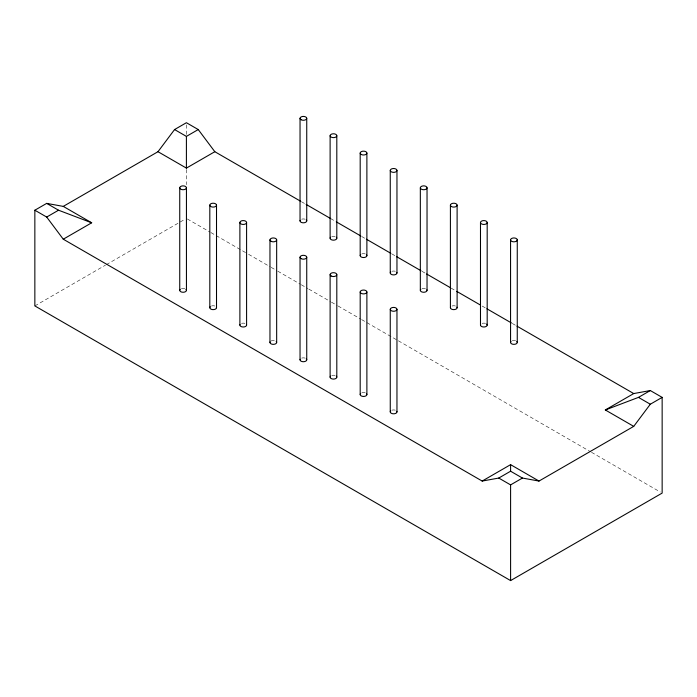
<?xml version="1.0" encoding="UTF-8"?>
<svg xmlns="http://www.w3.org/2000/svg" width="697" height="697" viewBox="0 0 697 697"><rect width="100%" height="100%" fill="white"/><g stroke="black" fill="none" stroke-linecap="round" stroke-linejoin="round"><path stroke-width="0.52" stroke-dasharray="3.48 2.61" d="M34.85 305.922L105.447 265.165M106.388 264.616L184.522 219.511M301.426 201.703L305.19 203.881M330.613 218.553L335.318 221.271M361.673 236.492L366.387 239.202M391.801 253.882L395.565 256.052M421.929 271.272L425.693 273.442M451.107 288.122L455.812 290.841M482.176 306.053L485.94 308.231M512.295 323.452L516.059 325.621M187.345 218.971L209.954 232.023M210.903 232.563L247.644 253.778M248.585 254.318L270.253 266.829M271.194 267.378L276.848 270.636M277.789 271.185L300.398 284.237M301.339 284.777L307.935 288.584M308.876 289.133L330.544 301.635M331.484 302.184L337.139 305.443M338.08 305.992L360.689 319.043M361.63 319.592L397.429 340.258M398.37 340.798L590.551 451.752M591.492 452.301L660.268 492.004M186.404 124.894L186.404 134.678M186.404 169.484L186.404 184.705M422.007 288.663A3.346 1.934 0 0 1 426.05 288.967M331.789 375.474A3.346 1.934 0 0 1 335.135 375.474M361.865 392.838A3.346 1.934 0 0 1 365.211 392.838M391.941 410.202A3.346 1.934 0 0 1 395.286 410.202M270.95 341.06A3.346 1.934 0 0 1 274.993 340.755M452.083 306.027A3.346 1.934 0 0 1 455.437 306.027M482.158 323.391A3.346 1.934 0 0 1 485.513 323.391M512.234 340.755A3.346 1.934 0 0 1 515.58 340.755M301.714 358.119A3.346 1.934 0 0 1 305.059 358.119M331.789 236.571A3.346 1.934 0 0 1 335.135 236.571M181.42 288.663A3.346 1.934 0 0 1 184.766 288.663M361.865 253.935A3.346 1.934 0 0 1 365.211 253.935M211.487 306.027A3.346 1.934 0 0 1 214.842 306.027M241.563 323.391A3.346 1.934 0 0 1 244.917 323.391M391.941 271.299A3.346 1.934 0 0 1 395.286 271.299M301.714 219.206A3.346 1.934 0 0 1 305.059 219.206"/><path stroke-width="1.05" d="M662.15 397.386L650.31 404.225L633.73 426.372L605.318 409.967L633.73 393.561L650.31 390.547L662.15 397.386L662.15 493.093L510.596 580.592L34.85 305.922L34.85 210.215L46.69 203.385L63.27 206.39L157.992 151.702L174.564 129.555L186.404 122.716L198.244 129.555L214.824 151.702L300.485 201.163M46.69 217.055L58.531 210.215L91.682 222.796L63.27 239.202L46.69 217.055L34.85 210.215M174.564 129.555L186.404 136.394L198.244 129.555M157.992 151.702L186.404 168.108L214.824 151.702M63.27 239.202L482.176 481.061L510.596 464.655L539.008 481.061L633.73 426.372M482.176 481.061L498.756 478.055L510.596 471.216L522.436 478.055L539.008 481.061M605.318 409.967L638.469 397.386L650.31 390.547M498.756 478.055L510.596 484.885L522.436 478.055M306.14 204.421L330.613 218.553M336.259 221.812L360.732 235.943M366.387 239.202L390.86 253.333M396.506 256.601L420.979 270.732M426.634 273.991L450.166 287.573M456.753 291.381L480.294 304.972M486.881 308.771L511.354 322.903M517 326.161L633.73 393.561M638.469 397.386L650.31 404.225M63.27 206.39L91.682 222.796M46.69 203.385L58.531 210.215M517.261 239.881A3.346 1.934 0 0 1 512.234 241.563A3.346 1.934 0 0 1 512.234 238.208A3.346 1.934 0 0 1 517.261 239.881L517.261 342.427M510.561 239.881L510.561 342.427M510.596 464.655L510.596 471.216M510.596 484.885L510.596 580.592M487.186 222.526A3.346 1.934 0 0 1 482.158 224.199A3.346 1.934 0 0 1 482.158 220.844A3.346 1.934 0 0 1 487.186 222.526L487.186 325.063M480.486 222.526L480.486 325.063M457.11 205.162L457.11 307.699M450.41 205.162L450.41 307.699M427.034 187.798A3.346 1.934 0 0 1 422.007 189.471A3.346 1.934 0 0 1 422.007 186.125A3.346 1.934 0 0 1 427.034 187.798L427.034 290.335M420.335 187.798L420.335 290.335M396.959 170.434A3.346 1.934 0 0 1 391.941 172.107A3.346 1.934 0 0 1 391.941 168.761A3.346 1.934 0 0 1 396.959 170.434L396.959 272.971M396.959 309.337A3.346 1.934 0 0 1 391.941 311.01A3.346 1.934 0 0 1 391.941 307.665A3.346 1.934 0 0 1 396.959 309.337L396.959 411.875M390.259 170.434L390.259 272.971M390.259 309.337L390.259 411.875M366.883 153.07L366.883 255.607M366.883 291.973A3.346 1.934 0 0 1 361.865 293.646A3.346 1.934 0 0 1 361.865 290.3A3.346 1.934 0 0 1 366.883 291.973L366.883 394.519M360.192 153.07L360.192 255.607M360.192 291.973L360.192 394.519M336.808 135.706A3.346 1.934 0 0 1 331.789 137.379A3.346 1.934 0 0 1 331.789 134.033A3.346 1.934 0 0 1 336.808 135.706L336.808 238.243M336.808 274.609L336.808 377.155M330.117 135.706L330.117 238.243M330.117 274.609L330.117 377.155M306.741 118.342L306.741 220.879M306.741 257.245L306.741 359.791M300.041 118.342L300.041 220.879M300.041 257.245L300.041 359.791M276.665 239.881L276.665 342.427M269.966 239.881L269.966 342.427M246.59 222.526A3.346 1.934 0 0 1 241.563 224.199A3.346 1.934 0 0 1 241.563 220.844A3.346 1.934 0 0 1 246.59 222.526L246.59 325.063M239.89 222.526L239.89 325.063M216.514 205.162A3.346 1.934 0 0 1 211.487 206.835A3.346 1.934 0 0 1 211.487 203.48A3.346 1.934 0 0 1 216.514 205.162L216.514 307.699M209.814 205.162L209.814 307.699M186.404 136.394L186.404 168.108M186.439 187.798A3.346 1.934 0 0 1 181.42 189.471A3.346 1.934 0 0 1 181.42 186.125A3.346 1.934 0 0 1 186.439 187.798L186.439 290.335M179.739 187.798L179.739 290.335M426.921 289.839A3.346 1.934 0 0 1 423.245 292.252A3.346 1.934 0 0 1 420.788 289.368M336.363 376.188A3.346 1.934 0 0 1 333.462 379.09A3.346 1.934 0 0 1 330.561 376.188M366.439 393.552A3.346 1.934 0 0 1 363.538 396.454A3.346 1.934 0 0 1 360.637 393.552M396.846 411.378A3.346 1.934 0 0 1 393.178 413.8A3.346 1.934 0 0 1 390.712 410.916M276.212 341.46A3.346 1.934 0 0 1 273.755 344.344A3.346 1.934 0 0 1 270.079 341.922M456.997 307.203A3.346 1.934 0 0 1 453.764 309.634A3.346 1.934 0 0 1 450.523 307.203M486.733 324.096A3.346 1.934 0 0 1 484.276 326.98A3.346 1.934 0 0 1 480.599 324.558M516.808 341.46A3.346 1.934 0 0 1 513.907 344.362A3.346 1.934 0 0 1 511.006 341.46M306.288 358.824A3.346 1.934 0 0 1 303.822 361.708A3.346 1.934 0 0 1 300.154 359.286M336.363 237.276A3.346 1.934 0 0 1 333.462 240.177A3.346 1.934 0 0 1 330.561 237.276M185.994 289.368A3.346 1.934 0 0 1 183.093 292.27A3.346 1.934 0 0 1 180.192 289.368M366.439 254.64A3.346 1.934 0 0 1 363.538 257.541A3.346 1.934 0 0 1 360.637 254.64M216.401 307.203A3.346 1.934 0 0 1 212.724 309.616A3.346 1.934 0 0 1 210.267 306.732M246.477 324.558A3.346 1.934 0 0 1 243.236 326.998A3.346 1.934 0 0 1 240.003 324.558M396.846 272.475A3.346 1.934 0 0 1 393.178 274.888A3.346 1.934 0 0 1 390.712 272.004M306.288 219.912A3.346 1.934 0 0 1 303.822 222.796A3.346 1.934 0 0 1 300.154 220.383M301.017 119.71A3.346 1.934 0 0 0 306.619 118.838A3.346 1.934 0 0 0 302.524 116.477A3.346 1.934 0 0 0 301.017 119.71M331.092 275.977A3.346 1.934 0 0 0 336.695 275.115A3.346 1.934 0 0 0 332.6 272.745A3.346 1.934 0 0 0 331.092 275.977M270.95 241.249A3.346 1.934 0 0 0 276.552 240.387A3.346 1.934 0 0 0 272.449 238.017A3.346 1.934 0 0 0 270.95 241.249M451.395 206.53A3.346 1.934 0 0 0 456.997 205.659A3.346 1.934 0 0 0 452.893 203.289A3.346 1.934 0 0 0 451.395 206.53M301.017 258.613A3.346 1.934 0 0 0 306.619 257.751A3.346 1.934 0 0 0 302.524 255.381A3.346 1.934 0 0 0 301.017 258.613M361.168 154.438A3.346 1.934 0 0 0 366.77 153.567A3.346 1.934 0 0 0 362.667 151.205A3.346 1.934 0 0 0 361.168 154.438"/></g></svg>
